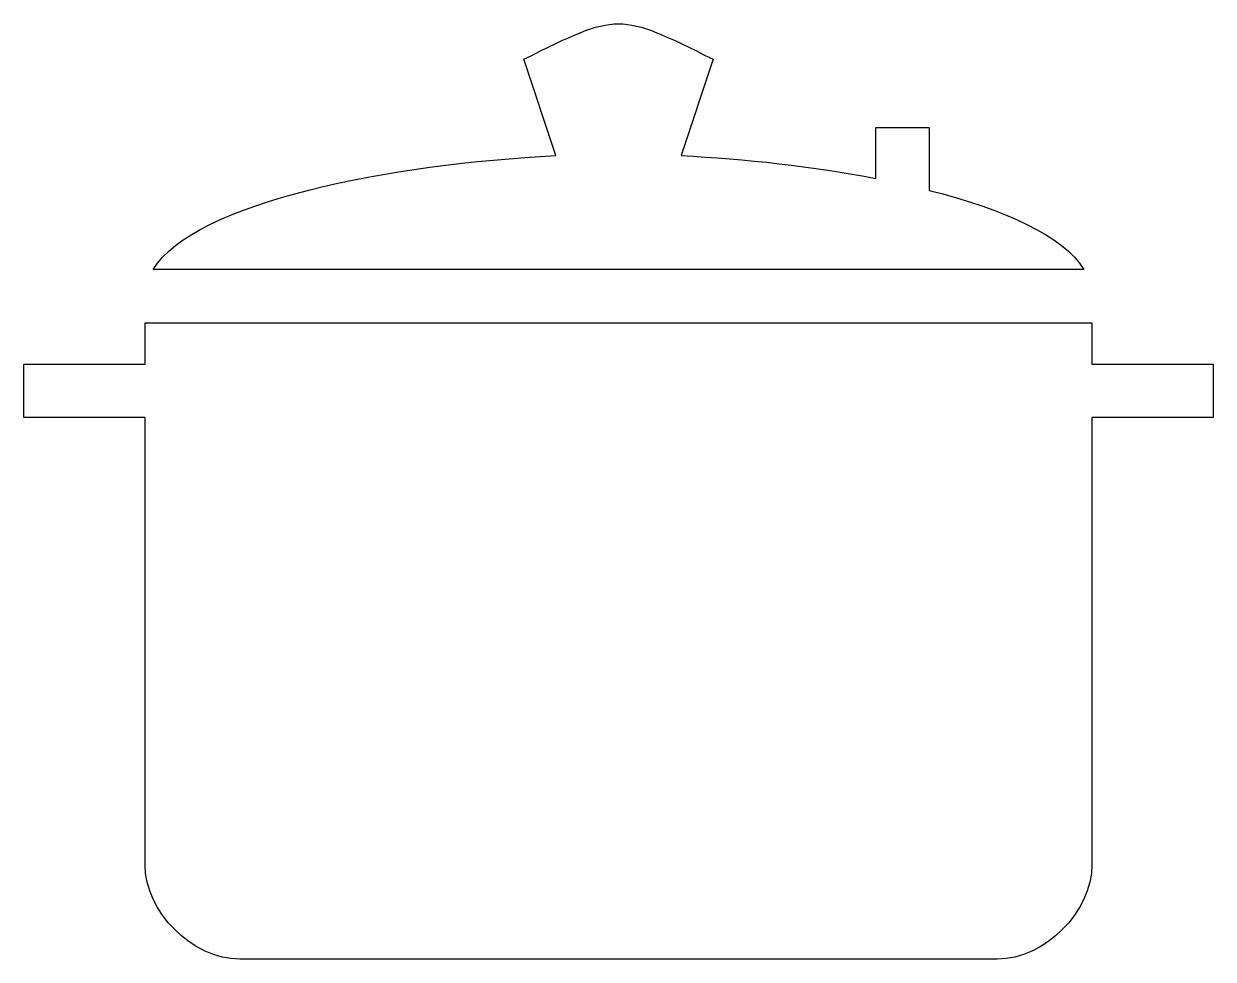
# Model space of a CAD drawing. Header units: centimetres. Extents: x -8.5 to 8.5, y -6.7 to 6.6.
import ezdxf

# ---------------------------------------------------------------- set-up
doc = ezdxf.new("R2010")
doc.units = ezdxf.units.CM
doc.header["$MEASUREMENT"] = 0
doc.layers.add('Layer 1', color=7, linetype='Continuous')

msp = doc.modelspace()

# ---------------------------------------------------------------- linework, layer by layer
at = {"layer": 'Layer 1'}
for points, knots in [([(0, 6.5782), (-0.33734, 6.5782), (-0.67469, 6.40953), (-1.34938, 6.07218), (-1.34938, 6.07218), (-1.34938, 6.07218), (-0.89194, 4.69991), (-0.89194, 4.69991), (-0.89194, 4.69991), (-3.21889, 4.58678), (-6.04014, 4.04644), (-6.63386, 3.07826), (-6.63386, 3.07826), (-6.63386, 3.07826), (6.63323, 3.07826), (6.63323, 3.07826), (6.63323, 3.07826), (6.33755, 3.5599), (5.49077, 3.9357), (4.42763, 4.20575), (4.42763, 4.20575), (4.42763, 4.20575), (4.42764, 5.10232), (4.42764, 5.10232), (4.42764, 5.10232), (4.42764, 5.10232), (3.66861, 5.10232), (3.66861, 5.10232), (3.66861, 5.10232), (3.66861, 5.10232), (3.66861, 4.37425), (3.66861, 4.37425), (3.66861, 4.37425), (2.77452, 4.54743), (1.79635, 4.65593), (0.89193, 4.69991), (0.89193, 4.69991), (0.89193, 4.69991), (1.34938, 6.07219), (1.34938, 6.07219), (1.34938, 6.07219), (0.67469, 6.40953), (0.33735, 6.57821), (0, 6.57821), (0, 6.57821), (0, 6.57821), (0, 6.5782), (0, 6.5782)], [0, 0, 0, 0, 0.07692308, 0.07692308, 0.07692308, 0.07692308, 0.15384615, 0.15384615, 0.15384615, 0.15384615, 0.23076923, 0.23076923, 0.23076923, 0.23076923, 0.30769231, 0.30769231, 0.30769231, 0.30769231, 0.38461538, 0.38461538, 0.38461538, 0.38461538, 0.46153846, 0.46153846, 0.46153846, 0.46153846, 0.53846154, 0.53846154, 0.53846154, 0.53846154, 0.61538462, 0.61538462, 0.61538462, 0.61538462, 0.69230769, 0.69230769, 0.69230769, 0.69230769, 0.76923077, 0.76923077, 0.76923077, 0.76923077, 0.84615385, 0.84615385, 0.84615385, 0.84615385, 1, 1, 1, 1]), ([(-6.74688, 2.31924), (-6.74688, 2.31924), (-6.74688, 1.72889), (-6.74688, 1.72889), (-6.74688, 1.72889), (-6.74688, 1.72889), (-8.47576, 1.72889), (-8.47576, 1.72889), (-8.47576, 1.72889), (-8.47576, 1.72889), (-8.47576, 0.96987), (-8.47576, 0.96987), (-8.47576, 0.96987), (-8.47576, 0.96987), (-6.74688, 0.96986), (-6.74688, 0.96986), (-6.74688, 0.96986), (-6.74688, 0.96986), (-6.74688, -5.3975), (-6.74688, -5.3975), (-6.74688, -5.3975), (-6.74688, -6.07219), (-6.07219, -6.74688), (-5.3975, -6.74688), (-5.3975, -6.74688), (-5.3975, -6.74688), (5.3975, -6.74688), (5.3975, -6.74688), (5.3975, -6.74688), (6.07219, -6.74688), (6.74688, -6.07219), (6.74688, -5.3975), (6.74688, -5.3975), (6.74688, -5.3975), (6.74688, 0.96986), (6.74688, 0.96986), (6.74688, 0.96986), (6.74688, 0.96986), (8.47576, 0.96986), (8.47576, 0.96986), (8.47576, 0.96986), (8.47576, 0.96986), (8.47576, 1.72888), (8.47576, 1.72888), (8.47576, 1.72888), (8.47576, 1.72888), (6.74688, 1.72889), (6.74688, 1.72889), (6.74688, 1.72889), (6.74688, 1.72889), (6.74688, 2.31924), (6.74688, 2.31924), (6.74688, 2.31924), (6.74688, 2.31924), (-6.74688, 2.31924), (-6.74688, 2.31924)], [0, 0, 0, 0, 0.06666667, 0.06666667, 0.06666667, 0.06666667, 0.13333333, 0.13333333, 0.13333333, 0.13333333, 0.2, 0.2, 0.2, 0.2, 0.26666667, 0.26666667, 0.26666667, 0.26666667, 0.33333333, 0.33333333, 0.33333333, 0.33333333, 0.4, 0.4, 0.4, 0.4, 0.46666667, 0.46666667, 0.46666667, 0.46666667, 0.53333333, 0.53333333, 0.53333333, 0.53333333, 0.6, 0.6, 0.6, 0.6, 0.66666667, 0.66666667, 0.66666667, 0.66666667, 0.73333333, 0.73333333, 0.73333333, 0.73333333, 0.8, 0.8, 0.8, 0.8, 0.86666667, 0.86666667, 0.86666667, 0.86666667, 1, 1, 1, 1])]:
    msp.add_open_spline(points, degree=3, knots=knots, dxfattribs=at)

doc.saveas('drawing.dxf')
